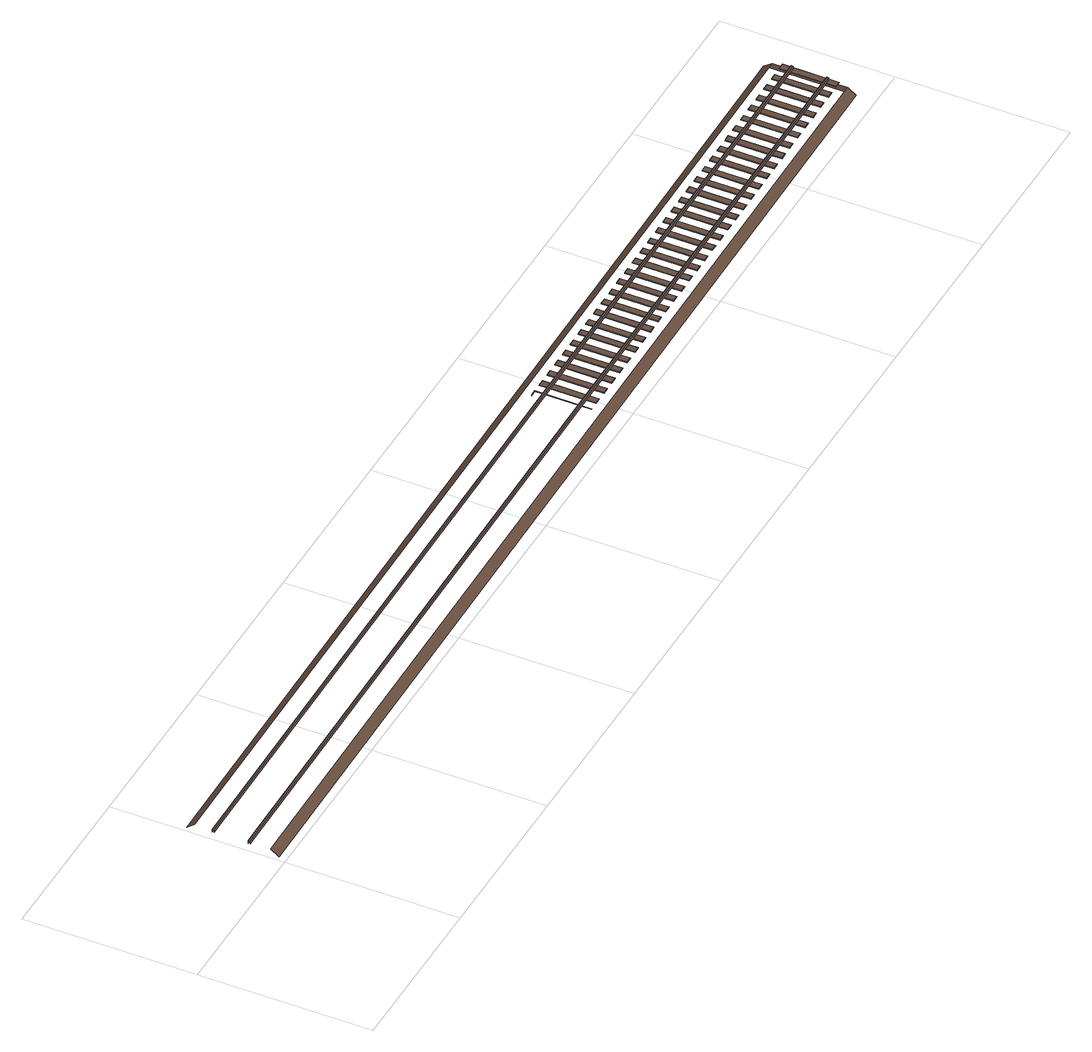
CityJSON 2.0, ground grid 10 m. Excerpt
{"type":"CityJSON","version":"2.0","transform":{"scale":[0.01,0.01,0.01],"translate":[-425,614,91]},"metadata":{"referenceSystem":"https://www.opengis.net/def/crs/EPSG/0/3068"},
"CityObjects":{
"railway1":{"type":"Railway","attributes":{"name":"Track-02","function":"1855"},"geometry":[{"type":"MultiSurface","lod":"3","boundaries":[[[0,1,2,3]],[[4,5,6,7]],[[8,9,1,0]],[[7,6,10,11]],[[12,10,6,5]],[[13,12,5,4]],[[14,15,16,17]],[[18,19,20,21]],[[11,10,12,13]],[[22,23,24,25]],[[26,27,23,22]],[[28,29,27,26]],[[17,16,30,31]],[[32,30,16,15]],[[33,32,15,14]],[[34,35,36,37]],[[38,39,40,41]],[[42,43,39,38]],[[44,45,43,42]],[[31,30,32,33]],[[37,36,46,47]],[[48,46,36,35]],[[49,50,51,52]],[[53,48,35,34]],[[54,55,56,57]],[[47,46,48,53]],[[57,56,58,59]],[[60,58,56,55]],[[61,60,55,54]],[[62,63,64,65]],[[59,58,60,61]],[[65,64,66,67]],[[68,66,64,63]],[[69,68,63,62]],[[70,71,72,73]],[[67,66,68,69]],[[73,72,74,75]],[[76,74,72,71]],[[77,76,71,70]],[[78,79,80,81]],[[75,74,76,77]],[[81,80,82,83]],[[84,82,80,79]],[[85,84,79,78]],[[86,87,88,89]],[[83,82,84,85]],[[89,88,90,91]],[[92,90,88,87]],[[93,92,87,86]],[[94,95,96,97]],[[91,90,92,93]],[[97,96,98,99]],[[100,98,96,95]],[[101,100,95,94]],[[102,103,104,105]],[[99,98,100,101]],[[105,104,106,107]],[[108,106,104,103]],[[109,108,103,102]],[[110,111,112,113]],[[107,106,108,109]],[[113,112,114,115]],[[116,114,112,111]],[[117,116,111,110]],[[118,119,120,121]],[[115,114,116,117]],[[121,120,122,123]],[[124,122,120,119]],[[125,124,119,118]],[[126,127,128,129]],[[123,122,124,125]],[[129,128,130,131]],[[132,130,128,127]],[[133,132,127,126]],[[134,135,136,137]],[[131,130,132,133]],[[137,136,138,139]],[[140,138,136,135]],[[141,140,135,134]],[[142,143,144,145]],[[139,138,140,141]],[[145,144,146,147]],[[148,146,144,143]],[[149,148,143,142]],[[150,151,152,153]],[[147,146,148,149]],[[153,152,154,155]],[[156,154,152,151]],[[157,156,151,150]],[[158,159,160,161]],[[155,154,156,157]],[[161,160,162,163]],[[164,162,160,159]],[[165,164,159,158]],[[166,167,168,169]],[[163,162,164,165]],[[169,168,170,171]],[[172,170,168,167]],[[173,172,167,166]],[[174,175,176,177]],[[171,170,172,173]],[[177,176,178,179]],[[180,178,176,175]],[[181,180,175,174]],[[182,183,184,185]],[[179,178,180,181]],[[185,184,186,187]],[[188,186,184,183]],[[189,188,183,182]],[[190,191,192,193]],[[187,186,188,189]],[[193,192,194,195]],[[196,194,192,191]],[[197,196,191,190]],[[198,199,200,201]],[[195,194,196,197]],[[201,200,202,203]],[[204,202,200,199]],[[205,204,199,198]],[[206,207,208,209]],[[203,202,204,205]],[[209,208,210,211]],[[212,210,208,207]],[[213,212,207,206]],[[214,215,216,217]],[[211,210,212,213]],[[217,216,218,219]],[[220,218,216,215]],[[221,220,215,214]],[[222,223,224,225]],[[219,218,220,221]],[[225,224,226,227]],[[228,226,224,223]],[[229,228,223,222]],[[230,231,232,233]],[[227,226,228,229]],[[233,232,234,235]],[[236,234,232,231]],[[237,236,231,230]],[[238,239,240,241]],[[235,234,236,237]],[[241,240,242,243]],[[244,242,240,239]],[[245,244,239,238]],[[246,247,248,249]],[[243,242,244,245]],[[249,248,250,251]],[[252,250,248,247]],[[253,252,247,246]],[[254,255,256,257]],[[251,250,252,253]],[[257,256,258,259]],[[260,258,256,255]],[[261,260,255,254]],[[262,263,264,265]],[[259,258,260,261]],[[265,264,266,267]],[[268,266,264,263]],[[269,268,263,262]],[[270,271,272,273]],[[267,266,268,269]],[[273,272,274,275]],[[276,274,272,271]],[[277,276,271,270]],[[278,279,280,281]],[[275,274,276,277]],[[281,280,282,283]],[[284,282,280,279]],[[52,49,21,18]],[[285,284,279,278]],[[283,282,284,285]]]}]}
},
"vertices":[
[3824,472,185],[3824,472,191],[3824,148,191],[3824,148,185],[3912,148,186],[3912,148,192],[3876,148,192],[3876,148,186],[3788,472,184],[3788,472,190],[3876,472,192],[3876,472,186],[3912,472,192],[3912,472,186],[4001,148,188],[4001,148,194],[3965,148,193],[3965,148,187],[6654,94,236],[31,94,116],[32,46,80],[6655,46,200],[6654,202,260],[13,202,139],[13,202,121],[6654,202,242],[6654,214,260],[13,214,139],[6654,214,242],[13,214,121],[3965,472,193],[3965,472,187],[4001,472,194],[4001,472,188],[4090,148,190],[4090,148,196],[4054,148,195],[4054,148,189],[6654,406,260],[13,406,139],[13,406,121],[6654,406,242],[6654,418,260],[13,418,139],[6654,418,242],[13,418,121],[4054,472,195],[4054,472,189],[4090,472,196],[6655,574,200],[32,574,80],[31,526,116],[6654,526,236],[4090,472,190],[4179,148,191],[4179,148,197],[4143,148,197],[4143,148,191],[4143,472,197],[4143,472,191],[4179,472,197],[4179,472,191],[4268,148,193],[4267,148,199],[4231,148,198],[4232,148,192],[4231,472,198],[4232,472,192],[4267,472,199],[4268,472,193],[4356,148,194],[4356,148,200],[4320,148,200],[4320,148,194],[4320,472,200],[4320,472,194],[4356,472,200],[4356,472,194],[4445,148,196],[4445,148,202],[4409,148,201],[4409,148,195],[4409,472,201],[4409,472,195],[4445,472,202],[4445,472,196],[4534,148,198],[4534,148,204],[4498,148,203],[4498,148,197],[4498,472,203],[4498,472,197],[4534,472,204],[4534,472,198],[4623,148,199],[4623,148,205],[4587,148,205],[4587,148,199],[4587,472,205],[4587,472,199],[4623,472,205],[4623,472,199],[4711,148,201],[4711,148,207],[4675,148,206],[4675,148,200],[4675,472,206],[4675,472,200],[4711,472,207],[4711,472,201],[4800,148,203],[4800,148,209],[4764,148,208],[4764,148,202],[4764,472,208],[4764,472,202],[4800,472,209],[4800,472,203],[4889,148,204],[4889,148,210],[4853,148,209],[4853,148,203],[4853,472,209],[4853,472,203],[4889,472,210],[4889,472,204],[4978,148,206],[4978,148,212],[4942,148,211],[4942,148,205],[4942,472,211],[4942,472,205],[4978,472,212],[4978,472,206],[5067,148,207],[5067,148,213],[5031,148,213],[5031,148,207],[5031,472,213],[5031,472,207],[5067,472,213],[5067,472,207],[5155,148,209],[5155,148,215],[5119,148,214],[5119,148,208],[5119,472,214],[5119,472,208],[5155,472,215],[5155,472,209],[5244,148,211],[5244,148,217],[5208,148,216],[5208,148,210],[5208,472,216],[5208,472,210],[5244,472,217],[5244,472,211],[5333,148,212],[5333,148,218],[5297,148,218],[5297,148,212],[5297,472,218],[5297,472,212],[5333,472,218],[5333,472,212],[5422,148,214],[5422,148,220],[5386,148,219],[5386,148,213],[5386,472,219],[5386,472,213],[5422,472,220],[5422,472,214],[5511,148,215],[5510,148,221],[5474,148,221],[5475,148,215],[5474,472,221],[5475,472,215],[5510,472,221],[5511,472,215],[5599,148,217],[5599,148,223],[5563,148,222],[5563,148,216],[5563,472,222],[5563,472,216],[5599,472,223],[5599,472,217],[5688,148,219],[5688,148,225],[5652,148,224],[5652,148,218],[5652,472,224],[5652,472,218],[5688,472,225],[5688,472,219],[5777,148,220],[5777,148,226],[5741,148,226],[5741,148,220],[5741,472,226],[5741,472,220],[5777,472,226],[5777,472,220],[5866,148,222],[5866,148,228],[5830,148,227],[5830,148,221],[5830,472,227],[5830,472,221],[5866,472,228],[5866,472,222],[5954,148,224],[5954,148,230],[5918,148,229],[5918,148,223],[5918,472,229],[5918,472,223],[5954,472,230],[5954,472,224],[6043,148,225],[6043,148,231],[6007,148,230],[6007,148,224],[6007,472,230],[6007,472,224],[6043,472,231],[6043,472,225],[6132,148,227],[6132,148,233],[6096,148,232],[6096,148,226],[6096,472,232],[6096,472,226],[6132,472,233],[6132,472,227],[6221,148,228],[6221,148,234],[6185,148,234],[6185,148,228],[6185,472,234],[6185,472,228],[6221,472,234],[6221,472,228],[6310,148,230],[6310,148,236],[6274,148,235],[6274,148,229],[6274,472,235],[6274,472,229],[6310,472,236],[6310,472,230],[6398,148,232],[6398,148,238],[6362,148,237],[6362,148,231],[6362,472,237],[6362,472,231],[6398,472,238],[6398,472,232],[6487,148,233],[6487,148,239],[6451,148,239],[6451,148,233],[6451,472,239],[6451,472,233],[6487,472,239],[6487,472,233],[6576,148,235],[6576,148,241],[6540,148,240],[6540,148,234],[6540,472,240],[6540,472,234],[6576,472,241],[6576,472,235],[6665,148,236],[6665,148,242],[6629,148,242],[6629,148,236],[6629,472,242],[6629,472,236],[6665,472,242],[6665,472,236]
]}
